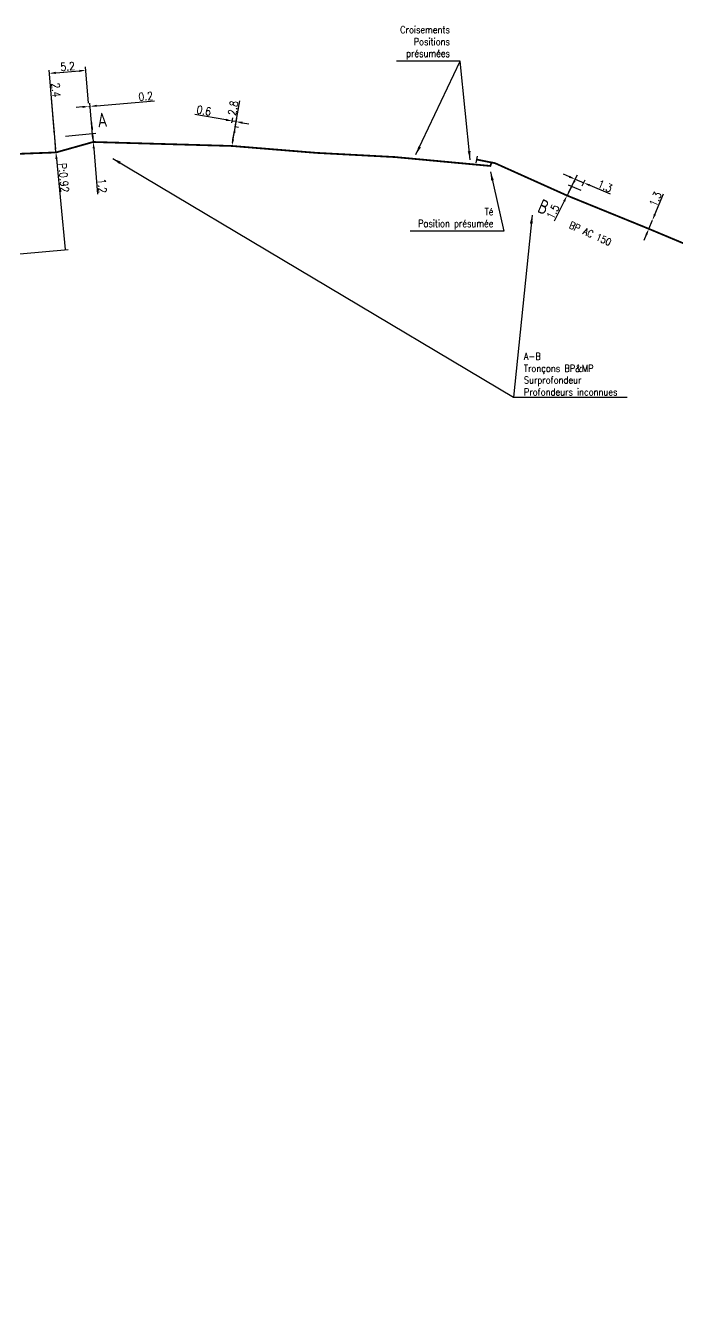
# Model space of a CAD drawing. Header units: millimetres. Extents: x 185000 to 186000, y 127990 to 129010.
# Drawn here: x 185404.3 to 185495.9, y 128786.8 to 128968.5 of the extents above; entities that cross this region are included whole.
import ezdxf
from ezdxf.enums import TextEntityAlignment as Align

# ---------------------------------------------------------------- set-up
doc = ezdxf.new("R2010")
doc.units = ezdxf.units.MM
doc.header["$PDMODE"] = 34
doc.linetypes.add('L_25_AP', pattern=[2000, 1000, 1000])
doc.layers.get('0').update_dxf_attribs({"linetype": 'CONTINUOUS'})
doc.layers.get('DEFPOINTS').update_dxf_attribs({"linetype": 'CONTINUOUS'})
for name, color, linetype in [('L_150', 1, 'CONTINUOUS'), ('L_340', 7, 'CONTINUOUS'), ('L_900', 7, 'CONTINUOUS')]:
    doc.layers.add(name, color=color, linetype=linetype)
doc.styles.add('indication', font='isocp.shx', dxfattribs={"width": 0.85})
doc.styles.get("Standard").update_dxf_attribs({"font": 'romans.shx', "width": 0.85})
doc.dimstyles.get("Standard").update_dxf_attribs({"dimtxt": 1.5, "dimasz": 1.2, "dimexe": 0.625, "dimexo": 0.625, "dimgap": 0.25, "dimtad": 1, "dimdec": 1, "dimzin": 0, "dimdsep": 46, "dimtxsty": 'Standard', "dimcen": -0.5, "dimadec": 0, "dimazin": 0, "dimtfac": 1, "dimtdec": 1, "dimtmove": 0, "dimatfit": 3, "dimfxl": 0, "dimtolj": 1, "dimtzin": 0, "dimarcsym": 0})

# ---------------------------------------------------------------- blocks, each defined once
blk = doc.blocks.new('*D621')
at = {"layer": 'DEFPOINTS', "color": 0, "linetype": 'Continuous', "transparency": 16777216}
for p in [(185412.71, 128962.22), (185413.14, 128957.13), (185408.52, 128950.67)]:
    blk.add_point(p, dxfattribs=at)
at = {"layer": 'L_150', "color": 0, "linetype": 'Continuous', "lineweight": -2, "transparency": 16777216}
for p, q in [((185408.48, 128951.14), (185407.54, 128962.25)), ((185408.48, 128961.86), (185411.82, 128962.14)), ((185413.1, 128957.6), (185412.67, 128962.69))]:
    blk.add_line(p, q, dxfattribs=at)
at = {"layer": 'L_150', "color": 0, "linetype": 'Continuous', "transparency": 16777216}
for points in [[(185408.46, 128962.01), (185408.49, 128961.71), (185407.58, 128961.79)], [(185411.8, 128962.29), (185411.83, 128961.99), (185412.71, 128962.22)]]:
    blk.add_solid(points, dxfattribs=at)
at = {"layer": 'L_150', "color": 0, "linetype": 'Continuous', "transparency": 16777216, "insert": (185410.16, 128962.76), "char_height": 1.125, "attachment_point": 5, "rotation": 4.8135}
blk.add_mtext('\\A1;5.2', dxfattribs=at)
blk = doc.blocks.new('*D622')
at = {"layer": 'DEFPOINTS', "color": 0, "linetype": 'Continuous', "transparency": 16777216}
for p in [(185408.34, 128952.8), (185408.34, 128952.8), (185408.52, 128950.67)]:
    blk.add_point(p, dxfattribs=at)
at = {"layer": 'L_150', "color": 0, "linetype": 'Continuous', "lineweight": -2, "transparency": 16777216}
for p, q in [((185408.26, 128953.69), (185407.68, 128960.58)), ((185408.52, 128950.67), (185408.34, 128952.8)), ((185408.59, 128949.77), (185408.67, 128948.88))]:
    blk.add_line(p, q, dxfattribs=at)
at = {"layer": 'L_150', "color": 0, "linetype": 'Continuous', "transparency": 16777216}
for points in [[(185408.41, 128953.71), (185408.11, 128953.68), (185408.34, 128952.8)], [(185408.74, 128949.78), (185408.44, 128949.76), (185408.52, 128950.67)]]:
    blk.add_solid(points, dxfattribs=at)
at = {"layer": 'L_150', "color": 0, "linetype": 'Continuous', "transparency": 16777216, "insert": (185408.53, 128959.44), "char_height": 1.125, "attachment_point": 5, "rotation": 274.8135}
blk.add_mtext('\\A1;2.4', dxfattribs=at)
blk = doc.blocks.new('*D628')
at = {"layer": 'DEFPOINTS', "color": 0, "linetype": 'Continuous', "transparency": 16777216}
for p in [(185408.52, 128950.67), (185409.79, 128937), (185330.83, 128929.67)]:
    blk.add_point(p, dxfattribs=at)
at = {"layer": 'L_150', "color": 0, "linetype": 'Continuous', "lineweight": -2, "transparency": 16777216}
for p, q in [((185408.6, 128949.77), (185409.79, 128937)), ((185331.3, 128929.71), (185410.25, 128937.04))]:
    blk.add_line(p, q, dxfattribs=at)
at = {"layer": 'L_150', "color": 0, "linetype": 'Continuous', "transparency": 16777216}
blk.add_solid([(185408.75, 128949.79), (185408.45, 128949.76), (185408.52, 128950.67)], dxfattribs=at)
at = {"layer": 'L_150', "color": 0, "linetype": 'Continuous', "transparency": 16777216, "insert": (185409.6, 128947.11), "char_height": 1.125, "attachment_point": 5, "rotation": 275.3065}
blk.add_mtext('\\A1;P:0.92', dxfattribs=at)
blk = doc.blocks.new('_None')
blk = doc.blocks.new('*D634')
at = {"layer": 'DEFPOINTS', "color": 0, "linetype": 'Continuous', "transparency": 16777216}
for p in [(185481.57, 128946.9), (185482.34, 128945.55), (185480.41, 128944.61)]:
    blk.add_point(p, dxfattribs=at)
at = {"layer": 'L_150', "color": 0, "linetype": 'Continuous', "lineweight": -2, "transparency": 16777216}
for p, q in [((185480.74, 128947.25), (185479.91, 128947.6)), ((185480.63, 128945.03), (185481.78, 128947.32)), ((185481.57, 128946.9), (185482.76, 128946.4)), ((185482.55, 128945.97), (185482.98, 128946.82)), ((185483.59, 128946.05), (185486.49, 128944.83))]:
    blk.add_line(p, q, dxfattribs=at)
at = {"layer": 'L_150', "color": 0, "linetype": 'Continuous', "transparency": 16777216}
for points in [[(185480.79, 128947.39), (185480.68, 128947.11), (185481.57, 128946.9)], [(185483.65, 128946.19), (185483.54, 128945.91), (185482.76, 128946.4)]]:
    blk.add_solid(points, dxfattribs=at)
at = {"layer": 'L_150', "color": 0, "linetype": 'Continuous', "transparency": 16777216, "insert": (185485.75, 128945.95), "char_height": 1.125, "attachment_point": 5, "rotation": 337.1935}
blk.add_mtext('\\A1;1.3', dxfattribs=at)
blk = doc.blocks.new('*D635')
at = {"layer": 'DEFPOINTS', "color": 0, "linetype": 'Continuous', "transparency": 16777216}
for p in [(185481.07, 128945.91), (185482.85, 128945.15), (185480.41, 128944.61)]:
    blk.add_point(p, dxfattribs=at)
at = {"layer": 'L_150', "color": 0, "linetype": 'Continuous', "lineweight": -2, "transparency": 16777216}
for p, q in [((185481.47, 128946.71), (185481.88, 128947.52)), ((185481.07, 128945.91), (185480.41, 128944.61)), ((185482.41, 128945.33), (185480.63, 128946.09)), ((185480.01, 128943.81), (185478.6, 128941))]:
    blk.add_line(p, q, dxfattribs=at)
at = {"layer": 'L_150', "color": 0, "linetype": 'Continuous', "transparency": 16777216}
for points in [[(185481.34, 128946.78), (185481.61, 128946.64), (185481.07, 128945.91)], [(185479.88, 128943.88), (185480.14, 128943.74), (185480.41, 128944.61)]]:
    blk.add_solid(points, dxfattribs=at)
at = {"layer": 'L_150', "color": 0, "linetype": 'Continuous', "transparency": 16777216, "insert": (185478.43, 128942.34), "char_height": 1.125, "attachment_point": 5, "rotation": 63.2834}
blk.add_mtext('\\A1;1.5', dxfattribs=at)
blk = doc.blocks.new('*D636')
at = {"layer": 'DEFPOINTS', "color": 0, "linetype": 'Continuous', "transparency": 16777216}
for p in [(185433.19, 128954.39), (185433.32, 128955.09), (185433.26, 128951.58)]:
    blk.add_point(p, dxfattribs=at)
at = {"layer": 'L_150', "color": 0, "linetype": 'Continuous', "lineweight": -2, "transparency": 16777216}
for p, q in [((185432.43, 128955.25), (185428.03, 128956.02)), ((185433.28, 128954.85), (185433.4, 128955.55)), ((185433.86, 128955), (185433.32, 128955.09)), ((185433.34, 128952.05), (185433.94, 128955.46)), ((185434.75, 128954.84), (185435.63, 128954.69))]:
    blk.add_line(p, q, dxfattribs=at)
at = {"layer": 'L_150', "color": 0, "linetype": 'Continuous', "transparency": 16777216}
for points in [[(185432.46, 128955.4), (185432.41, 128955.1), (185433.32, 128955.09)], [(185434.77, 128954.99), (185434.72, 128954.69), (185433.86, 128955)]]:
    blk.add_solid(points, dxfattribs=at)
at = {"layer": 'L_150', "color": 0, "linetype": 'Continuous', "transparency": 16777216, "insert": (185429.33, 128956.55), "char_height": 1.125, "attachment_point": 5, "rotation": 350.058}
blk.add_mtext('\\A1;0.6', dxfattribs=at)
blk = doc.blocks.new('*D637')
at = {"layer": 'DEFPOINTS', "color": 0, "linetype": 'Continuous', "transparency": 16777216}
for p in [(185433.19, 128954.39), (185433.74, 128954.29), (185433.26, 128951.58)]:
    blk.add_point(p, dxfattribs=at)
at = {"layer": 'L_150', "color": 0, "linetype": 'Continuous', "lineweight": -2, "transparency": 16777216}
for p, q in [((185433.74, 128954.29), (185434.38, 128957.95)), ((185433.66, 128954.31), (185434.2, 128954.21)), ((185433.42, 128952.47), (185433.58, 128953.41))]:
    blk.add_line(p, q, dxfattribs=at)
at = {"layer": 'L_150', "color": 0, "linetype": 'Continuous', "transparency": 16777216}
for points in [[(185433.43, 128953.43), (185433.73, 128953.38), (185433.74, 128954.29)], [(185433.27, 128952.5), (185433.57, 128952.45), (185433.26, 128951.58)]]:
    blk.add_solid(points, dxfattribs=at)
at = {"layer": 'L_150', "color": 0, "linetype": 'Continuous', "transparency": 16777216, "insert": (185433.43, 128956.91), "char_height": 1.125, "attachment_point": 5, "rotation": 80.058}
blk.add_mtext('\\A1;2.8', dxfattribs=at)
blk = doc.blocks.new('*D638')
at = {"layer": 'DEFPOINTS', "color": 0, "linetype": 'Continuous', "transparency": 16777216}
for p in [(185409.4, 128952.9), (185413.66, 128953.31), (185413.76, 128952.14)]:
    blk.add_point(p, dxfattribs=at)
at = {"layer": 'L_150', "color": 0, "linetype": 'Continuous', "lineweight": -2, "transparency": 16777216}
for p, q in [((185413.59, 128954.21), (185413.51, 128955.1)), ((185409.87, 128952.94), (185414.13, 128953.36)), ((185413.66, 128953.31), (185413.76, 128952.14)), ((185413.84, 128951.24), (185414.38, 128944.8))]:
    blk.add_line(p, q, dxfattribs=at)
at = {"layer": 'L_150', "color": 0, "linetype": 'Continuous', "transparency": 16777216}
for points in [[(185413.74, 128954.22), (185413.44, 128954.19), (185413.66, 128953.31)], [(185413.99, 128951.26), (185413.69, 128951.23), (185413.76, 128952.14)]]:
    blk.add_solid(points, dxfattribs=at)
at = {"layer": 'L_150', "color": 0, "linetype": 'Continuous', "transparency": 16777216, "insert": (185415.03, 128945.98), "char_height": 1.125, "attachment_point": 5, "rotation": 274.8135}
blk.add_mtext('\\A1;1.2', dxfattribs=at)
blk = doc.blocks.new('L_340_07')
at = {"color": 0, "linetype": 'Continuous', "const_width": 0.25, "flags": 128}
blk.add_lwpolyline([(0, 0), (0.35, 0)], dxfattribs=at)
at = {"color": 0, "linetype": 'Continuous', "flags": 128}
blk.add_lwpolyline([(0.35, -0.5), (0.35, 0.5)], dxfattribs=at)
at = {"color": 0, "linetype": 'Continuous', "width": 0.75, "flags": 3}
for tag, p in [('DEF_LEG', (0.72, -3.47)), ('DEF_COUP', (0.72, -5.97)), ('DEF_TYPE', (0.72, -8.47))]:
    blk.add_attdef(tag, text='', height=1.2, dxfattribs=at).set_placement(p, align=Align.MIDDLE)
blk = doc.blocks.new('*D639')
at = {"layer": 'DEFPOINTS', "color": 0, "linetype": 'Continuous', "transparency": 16777216}
for p in [(185491.91, 128939.93), (185492.41, 128941.13), (185492.41, 128941.13)]:
    blk.add_point(p, dxfattribs=at)
at = {"layer": 'L_150', "color": 0, "linetype": 'Continuous', "lineweight": -2, "transparency": 16777216}
for p, q in [((185492.76, 128941.96), (185493.98, 128944.85)), ((185491.91, 128939.93), (185492.41, 128941.13)), ((185491.56, 128939.1), (185491.21, 128938.27))]:
    blk.add_line(p, q, dxfattribs=at)
at = {"layer": 'L_150', "color": 0, "linetype": 'Continuous', "transparency": 16777216}
for points in [[(185492.62, 128942.01), (185492.9, 128941.9), (185492.41, 128941.13)], [(185491.42, 128939.16), (185491.7, 128939.04), (185491.91, 128939.93)]]:
    blk.add_solid(points, dxfattribs=at)
at = {"layer": 'L_150', "color": 0, "linetype": 'Continuous', "transparency": 16777216, "insert": (185492.85, 128944.11), "char_height": 1.125, "attachment_point": 5, "rotation": 67.2486}
blk.add_mtext('\\A1;1.3', dxfattribs=at)
blk = doc.blocks.new('*D2412')
at = {"layer": 'DEFPOINTS', "color": 0, "linetype": 'Continuous', "transparency": 16777216}
for p in [(185413.14, 128957.13), (185413.14, 128957.13), (185413.76, 128952.14)]:
    blk.add_point(p, dxfattribs=at)
at = {"layer": 'L_150', "color": 0, "linetype": 'Continuous', "lineweight": -2, "transparency": 16777216}
for p, q in [((185413.72, 128952.61), (185413.3, 128957.62)), ((185414.24, 128957.23), (185422.39, 128957.91)), ((185412.24, 128957.06), (185411.35, 128956.98)), ((185413.14, 128957.13), (185413.34, 128957.15))]:
    blk.add_line(p, q, dxfattribs=at)
at = {"layer": 'L_150', "color": 0, "linetype": 'Continuous', "transparency": 16777216}
for points in [[(185412.23, 128957.21), (185412.26, 128956.91), (185413.14, 128957.13)], [(185414.22, 128957.37), (185414.25, 128957.08), (185413.34, 128957.15)]]:
    blk.add_solid(points, dxfattribs=at)
at = {"layer": 'L_150', "color": 0, "linetype": 'Continuous', "transparency": 16777216, "insert": (185421.14, 128958.56), "char_height": 1.125, "attachment_point": 5, "rotation": 4.8135}
blk.add_mtext('\\A1;0.2', dxfattribs=at)

msp = doc.modelspace()

# ---------------------------------------------------------------- linework, layer by layer
at = {"layer": 'L_150', "linetype": 'L_25_AP', "const_width": 0.25, "flags": 128}
msp.add_lwpolyline([(185469.78, 128949.26), (185469.62, 128948.77), (185456.2, 128950.02), (185445.15, 128950.61), (185433.26, 128951.58), (185413.76, 128952.14), (185408.52, 128950.67), (185408.52, 128950.67), (185408.52, 128950.67), (185402.88, 128950.46), (185396.69, 128949.91), (185384.69, 128948.86), (185373.19, 128947.84), (185372.73, 128947.8), (185361.27, 128946.74), (185349.4, 128945.19), (185337.44, 128944.29), (185319.74, 128942.03), (185319.59, 128942.01), (185319.59, 128942.01), (185318.76, 128943.34), (185315.37, 128943.13), (185315.37, 128943.13), (185303.24, 128942.07)], dxfattribs=at)
msp.add_lwpolyline([(185468.01, 128949.61), (185469.78, 128949.26), (185469.78, 128949.26), (185470.28, 128949.16), (185480.41, 128944.61), (185491.91, 128939.93), (185491.91, 128939.93), (185498.66, 128937.1), (185500.43, 128936.36), (185502.63, 128935.94), (185504.11, 128935.28), (185504.11, 128935.28), (185513.21, 128931.2, -0.347084), (185513.33, 128930.92, 0.514698), (185513.47, 128930.66), (185518.8, 128928.08), (185540.8, 128919.22), (185551.84, 128914.58), (185551.84, 128914.58), (185562.82, 128909.99), (185573.88, 128905.32), (185584.67, 128900.75), (185595.54, 128896.16), (185606.53, 128891.47), (185617.39, 128886.73), (185617.39, 128886.73), (185628.33, 128882.02), (185628.33, 128882.02), (185639.33, 128877.58), (185639.6, 128877.46), (185650.27, 128872.89), (185650.27, 128872.89), (185661.21, 128868.24), (185661.21, 128868.24), (185667.16, 128865.75), (185694.03, 128854.51), (185704.86, 128849.95), (185715.83, 128845.29), (185725.33, 128841.25), (185725.33, 128841.25), (185736.35, 128836.63), (185750.2, 128830.77), (185753.55, 128829.35), (185779.72, 128818.27), (185779.72, 128818.27), (185779.72, 128818.27), (185779.72, 128818.27), (185779.72, 128818.27), (185779.72, 128818.27), (185779.72, 128818.27), (185779.72, 128818.27), (185779.72, 128818.27), (185790.88, 128813.71), (185792.23, 128813.03), (185793.36, 128812.55), (185793.36, 128812.55), (185795.35, 128808.91), (185798.04, 128807.58), (185801.11, 128807.2), (185806.11, 128806.8), (185806.11, 128806.8), (185817.54, 128802.09), (185820.38, 128800.97), (185820.38, 128800.97), (185831.34, 128796.11), (185842.45, 128791.48), (185853.57, 128787.37), (185853.57, 128787.37), (185864.56, 128782.91), (185864.56, 128782.91), (185886.73, 128773.67), (185886.73, 128773.67), (185897.73, 128769.21), (185908.84, 128764.84), (185920.22, 128761.7), (185931.68, 128758.32), (185932.85, 128758.02), (185936.24, 128757.15), (185936.24, 128757.15), (185947.19, 128756.19), (185949.86, 128755.78), (185953.83, 128756.4), (185954.17, 128756.45)], format="xyb", dxfattribs=at)

# ---------------------------------------------------------------- block references
at = {"layer": 'L_340', "rotation": 168.7086719880384}
msp.add_blockref('L_340_07', (185468.01, 128949.61), dxfattribs=at)

# ---------------------------------------------------------------- texts
at = {"layer": 'L_150', "linetype": 'Continuous', "width": 0.85}
msp.add_text('BP AC 150', height=1, rotation=335.841, dxfattribs=at).set_placement((185483.68, 128939.25), align=Align.MIDDLE)
at = {"layer": 'L_150', "linetype": 'Continuous', "char_height": 1, "attachment_point": 6}
for s, insert in [('Croisements\\PPositions\\Pprésumées', (185463.93, 128966.09)), ('Té\\PPosition présumée', (185470.05, 128941.35))]:
    msp.add_mtext(s, dxfattribs=dict(at, insert=insert))
at = {"layer": 'L_900', "char_height": 2, "width": 1.6265, "attachment_point": 1, "style": 'indication'}
for s, insert, rotation in [('{\\W0.85;A}', (185414.26, 128956.19), 4.8135), ('B', (185476.9, 128944.18), 336.8842)]:
    msp.add_mtext(s, dxfattribs=dict(at, insert=insert, rotation=rotation))
at = {"layer": 'L_900', "linetype": 'Continuous', "insert": (185474.34, 128919.49), "char_height": 1, "attachment_point": 4}
msp.add_mtext('A-B\\PTronçons BP&MP\\PSurprofondeur\\PProfondeurs inconnues', dxfattribs=at)

# ---------------------------------------------------------------- dimensions: what is measured, and where the dimension line sits
at = {"layer": 'L_150', "linetype": 'Continuous'}
for base, p1, p2, angle, text, override, picture, middle in [((185412.71, 128962.22), (185408.52, 128950.67), (185413.14, 128957.13), 184.8135, '5.2', {"dimscale": 0.75, "dimatfit": 0}, '*D621', (185410.22, 128962.01)), ((185408.34, 128952.8), (185408.52, 128950.67), (185408.34, 128952.8), 274.8135, '2.4', {"dimscale": 0.75}, '*D622', (185407.78, 128959.37)), ((185433.32, 128955.09), (185433.26, 128951.58), (185433.19, 128954.39), 350.058, '0.6', {"dimscale": 0.75, "dimatfit": 0}, '*D636', (185429.2, 128955.81)), ((185413.66, 128953.31), (185413.76, 128952.14), (185409.4, 128952.9), 274.8135, '1.2', {"dimscale": 0.75, "dimatfit": 0}, '*D638', (185414.29, 128945.92)), ((185409.79, 128937), (185408.52, 128950.67), (185330.83, 128929.67), 95.3065, 'P:0.92', {"dimscale": 0.75, "dimblk2": 'None', "dimsah": 1, "dimatfit": 0}, '*D628', (185408.85, 128947.04)), ((185481.07, 128945.91), (185480.41, 128944.61), (185482.85, 128945.15), 243.2834, '1.5', {"dimscale": 0.75, "dimatfit": 0}, '*D635', (185479.1, 128942)), ((185481.57, 128946.9), (185482.34, 128945.55), (185480.41, 128944.61), 337.1935, '1.3', {"dimscale": 0.75, "dimatfit": 0}, '*D634', (185485.46, 128945.26))]:
    dim = msp.add_linear_dim(base=base, p1=p1, p2=p2, angle=angle, text=text, dimstyle='Standard', override=override, dxfattribs=at)
    dim.commit()
    dim.dimension.update_dxf_attribs({"geometry": picture, "text_midpoint": middle, "dimtype": 160})
for base, p1, p2, angle, override, picture, middle in [((185413.14, 128957.13), (185413.76, 128952.14), (185413.14, 128957.13), 4.8135, {"dimscale": 0.75, "dimatfit": 0}, '*D2412', (185421.2, 128957.81)), ((185433.7367, 128954.2935), (185433.2619, 128951.5848), (185433.195, 128954.3885), 260.058, {"dimscale": 0.75}, '*D637', (185434.1723, 128956.7788)), ((185492.41, 128941.13), (185491.91, 128939.93), (185492.41, 128941.13), 247.2486, {"dimscale": 0.75, "dimlfac": 1, "dimlunit": 2, "dimatfit": 0}, '*D639', (185493.54, 128943.82))]:
    dim = msp.add_linear_dim(base=base, p1=p1, p2=p2, angle=angle, dimstyle='Standard', override=override, dxfattribs=at)
    dim.commit()
    dim.dimension.update_dxf_attribs({"geometry": picture, "text_midpoint": middle, "dimtype": 160})

# ---------------------------------------------------------------- leaders
at = {"layer": 'L_150', "linetype": 'Continuous', "annotation_type": 0, "has_hookline": 1, "hookline_direction": 1}
for points, text_width in [([(185466.76, 128949.65), (185465.38, 128963.51), (185464.18, 128963.51)], 7.53), ([(185469.65, 128947.93), (185471.5, 128939.6), (185470.3, 128939.6)], 11.7)]:
    msp.add_leader(points, dimstyle='Standard', dxfattribs=dict(at, text_width=text_width))
at = {"layer": 'L_150', "linetype": 'Continuous'}
msp.add_leader([(185459.16, 128950.37), (185465.38, 128963.51)], dimstyle='Standard', dxfattribs=at)
at = {"layer": 'L_900', "linetype": 'Continuous', "annotation_type": 0, "has_hookline": 1, "hookline_direction": 0, "text_width": 14.53}
msp.add_leader([(185416.5, 128949.82), (185472.89, 128916.24), (185474.09, 128916.24)], dimstyle='Standard', dxfattribs=at)
at = {"layer": 'L_900', "linetype": 'Continuous'}
msp.add_leader([(185475.5, 128941.86), (185472.89, 128916.24)], dimstyle='Standard', dxfattribs=at)

doc.saveas('drawing.dxf')
